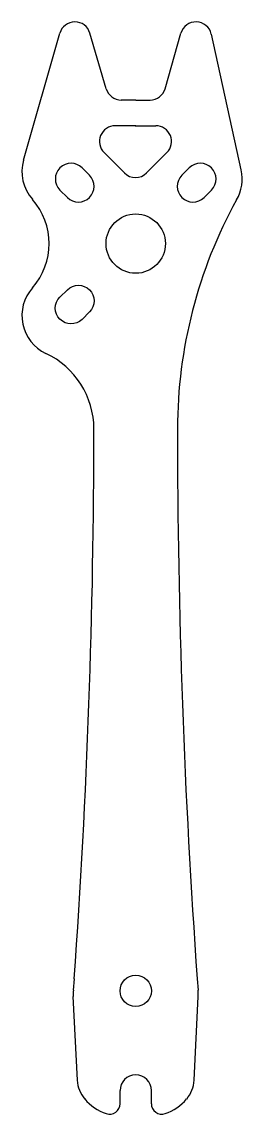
# Model space of a CAD drawing. Header units: millimetres. Extents: x -11 to 10, y 19 to 124.
import ezdxf

# ---------------------------------------------------------------- set-up
doc = ezdxf.new("R2010")
doc.units = ezdxf.units.MM
doc.layers.get('0').update_dxf_attribs({"linetype": 'CONTINUOUS'})

msp = doc.modelspace()

# ---------------------------------------------------------------- linework, layer by layer
for p, q in [((-10.74, 110.65), (-7.26, 122.8)), ((-2.82, 117.47), (-4.38, 122.8)), ((2.81, 117.47), (4.33, 122.79)), ((10.09, 109.7), (7.24, 122.7)), ((0, 116.39), (-1.38, 116.39)), ((0, 116.39), (1.37, 116.39)), ((0, 113.93), (-1.97, 113.93)), ((-0.04, 113.93), (1.93, 113.93)), ((-1.08, 109.42), (-3.03, 111.37)), ((1.04, 109.42), (2.99, 111.37)), ((-5.89, 32.27), (-5.97, 31.16)), ((5.89, 32.27), (5.97, 31.16)), ((-5.58, 22.55), (-5.97, 30.56)), ((5.58, 22.55), (5.97, 30.56)), ((-1.5, 20.3), (-1.5, 21.57)), ((1.5, 20.3), (1.5, 21.57))]:
    msp.add_line(p, q)
for points in [[(-4.42, 109.19), (-5.13, 109.9, 1), (-7.25, 107.78), (-6.54, 107.07, 1)], [(6.54, 107.07), (7.25, 107.78, 1), (5.13, 109.9), (4.42, 109.19, 1)], [(-6.54, 98.23, -1), (-4.42, 96.11), (-5.13, 95.4, -1), (-7.25, 97.53)]]:
    msp.add_lwpolyline(points, format="xyb", close=True)
for centre, radius in [((0, 102.65), 2.84), ((0, 31.11), 1.5)]:
    msp.add_circle(centre, radius)
for centre, radius, start, end in [((-5.82, 122.38), 1.5, 16.3028, 164.0087), ((5.77, 122.38), 1.5, 12.39, 164.0664), ((-1.38, 117.89), 1.5, 196.3028, 270), ((1.37, 117.89), 1.5, 270, 344.0664), ((-1.97, 112.43), 1.5, 90, 225), ((1.93, 112.43), 1.5, -45, 90), ((-6.89, 109.55), 4, 164.0087, 221.5573), ((-0.02, 110.48), 1.5, 225, 315), ((6.19, 108.84), 4, -29.9403, 12.3901), ((-14.67, 102.65), 6.39, -41.5573, 41.5573), ((49.42, 84.9), 45.42, 151.1073, 180), ((-6.89, 95.76), 4, 138.4427, 244.8192), ((-12, 84.9), 8, 0, 64.8192), ((-738.84, 84.9), 734.84, -4.10674, 0), ((738.84, 84.9), 734.84, 180, 184.10674), ((-0.98, 30.81), 5, 175.8933, 182.7883), ((0.98, 30.81), 5, -2.7883, 4.1067), ((0, 21.57), 1.5, 0, 180), ((0, 21.57), 1.5, 0, 180), ((-2.59, 22.69), 3, 182.7883, 220.1905), ((2.59, 22.69), 3, 319.8095, 357.2117), ((-1.34, 23.75), 4.63, 220.1905, 251.3795), ((-2.5, 20.3), 1, 251.3795, 360), ((2.5, 20.3), 1, 180, 288.6205), ((1.34, 23.75), 4.63, 288.6205, 319.8095)]:
    msp.add_arc(centre, radius, start, end)

doc.saveas('drawing.dxf')
